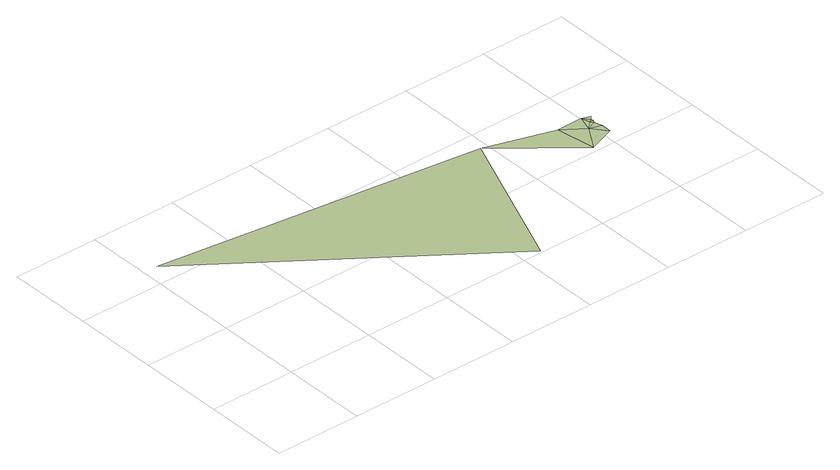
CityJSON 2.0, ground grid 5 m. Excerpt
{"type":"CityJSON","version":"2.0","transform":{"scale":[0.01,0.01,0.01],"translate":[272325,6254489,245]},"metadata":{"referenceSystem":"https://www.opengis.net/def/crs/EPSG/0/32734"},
"CityObjects":{
"terrain1":{"type":"TINRelief","geometry":[{"type":"CompositeSurface","lod":"1","boundaries":[[[0,1,2]],[[3,4,0]],[[3,5,4]],[[6,5,3]],[[7,4,5]],[[5,6,8]],[[5,9,7]],[[10,9,5]],[[10,5,8]],[[9,11,7]],[[10,12,9]],[[9,12,11]],[[11,13,7]]]}]}
},
"vertices":[
[1961,883,66],[87,1128,66],[1614,14,66],[2393,533,66],[2356,760,66],[2478,672,66],[2546,588,66],[2507,764,66],[2549,651,66],[2520,715,66],[2533,698,66],[2539,726,66],[2542,712,66],[2554,745,66]
]}
